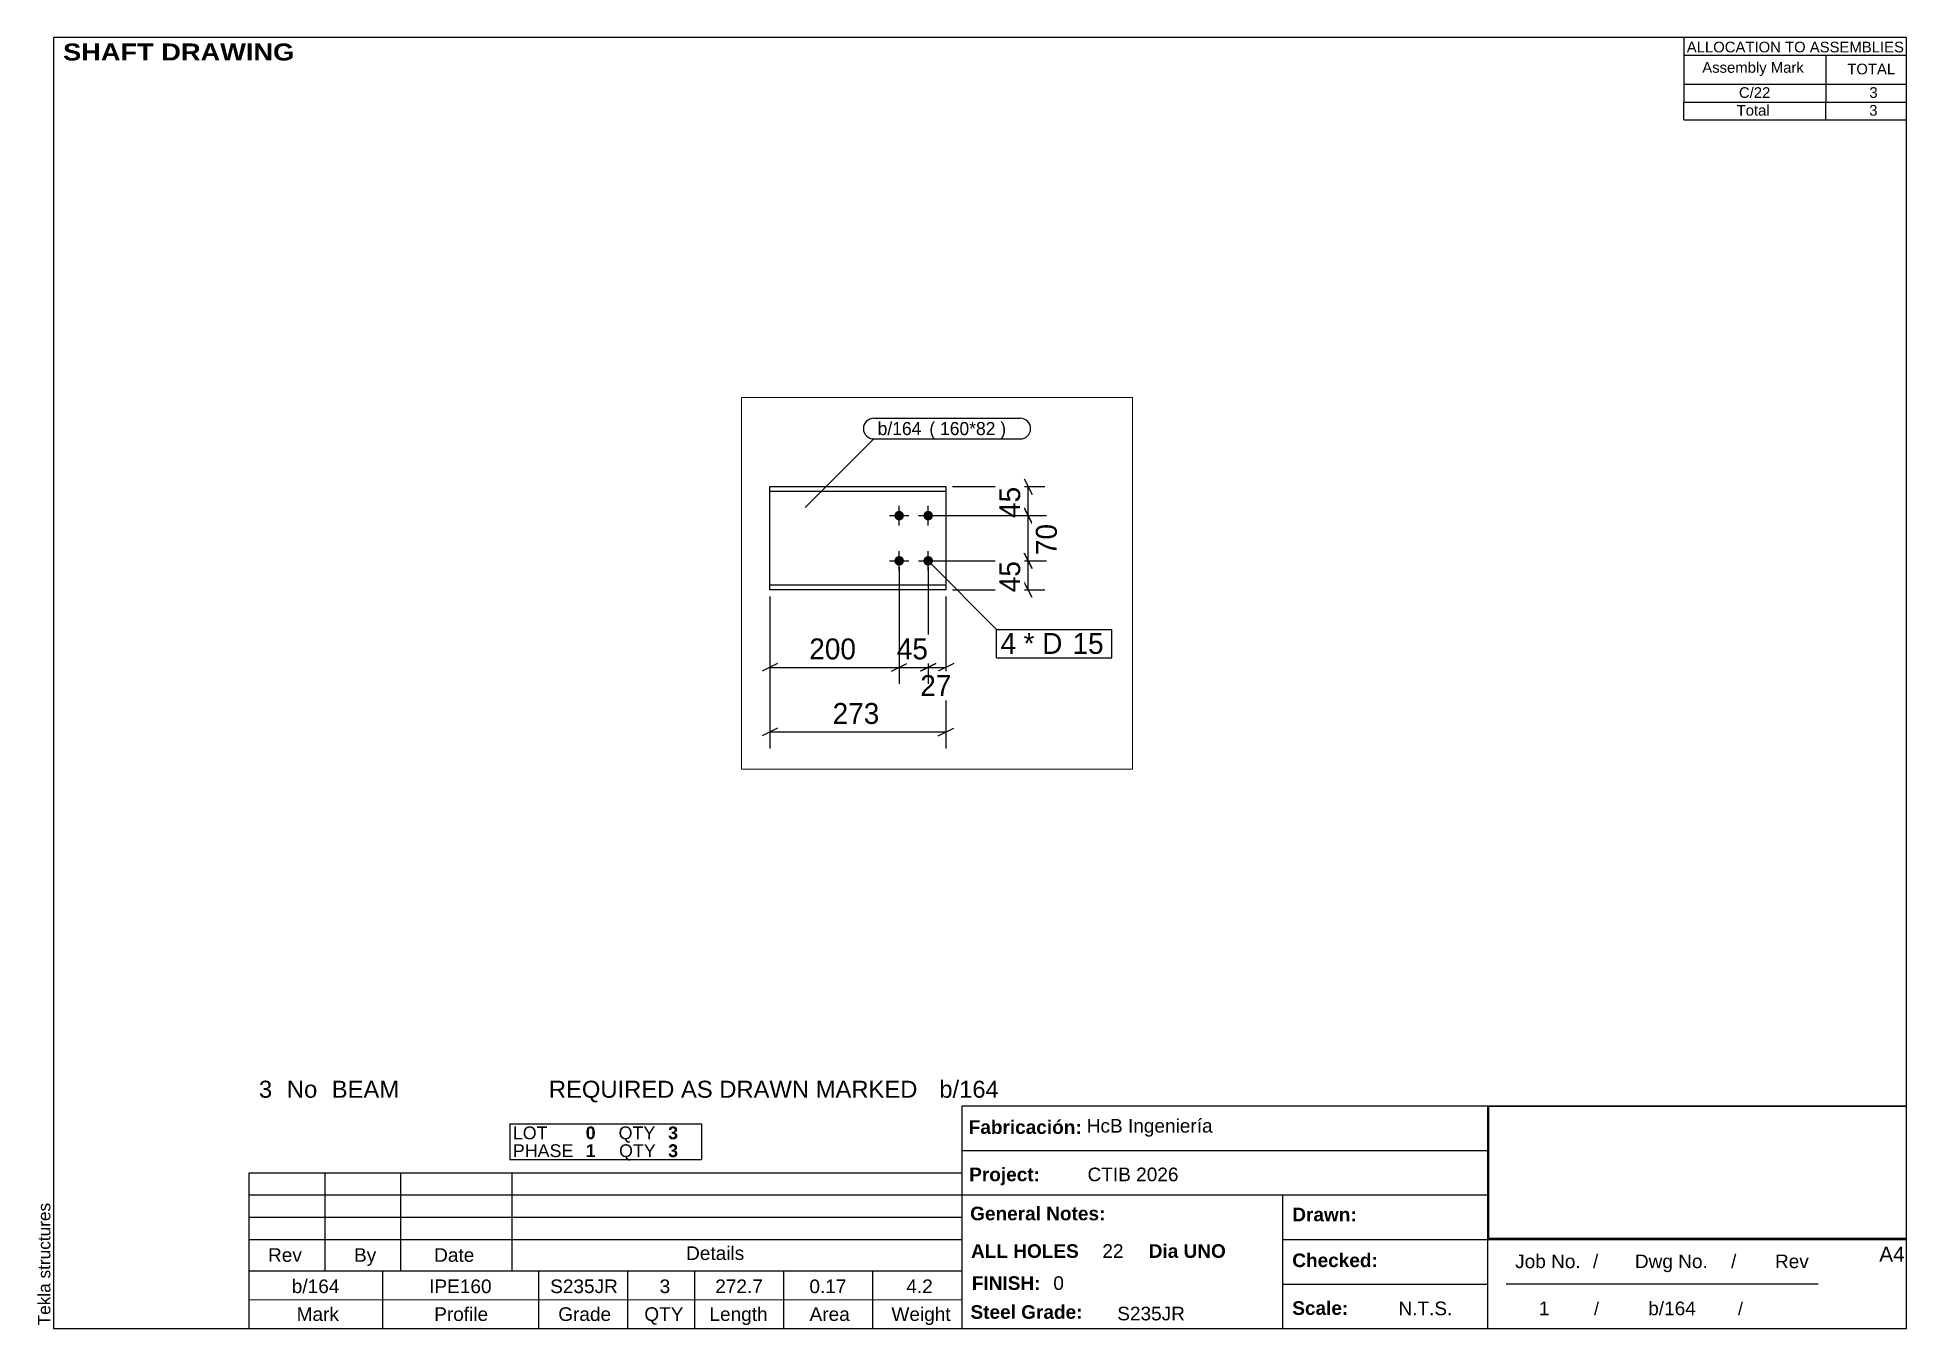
# Paper-space layout 'Layout1' of a CAD drawing. Header units: millimetres. Extents: x 2 to 292, y 5 to 205.
# The model-space entities are those that its viewports show. They can reach past a viewport. Long polylines and large blocks are cut down to what shows.
import ezdxf

# ---------------------------------------------------------------- set-up
doc = ezdxf.new("R2010")
doc.units = ezdxf.units.MM
doc.layers.add('Viewport layer', color=7, linetype='Continuous', plot=False)
doc.styles.add('Arial', font='ARIAL.TTF', dxfattribs={"height": 0.2})
doc.styles.add('Arial Black', font='ARIBLK.TTF', dxfattribs={"height": 0.2})
doc.styles.add('Arial Bold', font='ARIALBD.TTF', dxfattribs={"height": 0.2})
doc.styles.add('Comic Sans MS', font='COMIC.TTF', dxfattribs={"height": 0.2})

msp = doc.modelspace()

# ---------------------------------------------------------------- hatches: boundary and pattern name
at = {"linetype": 'Continuous'}
for points in [[(236.7, 392.6, -1), (251.7, 392.6, -1)], [(281.7, 392.6, -1), (296.7, 392.6, -1)], [(236.7, 322.6, -1), (251.7, 322.6, -1)], [(281.7, 322.6, -1), (296.7, 322.6, -1)]]:
    msp.add_hatch(color=3, dxfattribs=at).paths.add_polyline_path(points)

# ---------------------------------------------------------------- linework, layer by layer
at = {"color": 7, "linetype": 'Continuous'}
for p, q in [((44, 277.6), (44, 437.6)), ((44, 437.6), (316.7, 437.6)), ((316.7, 437.6), (316.7, 277.6)), ((316.7, 430.2), (44, 430.2)), ((316.7, 285), (44, 285)), ((316.7, 277.6), (44, 277.6)), ((573.6, 172.5), (573.6, 216.5))]:
    msp.add_line(p, q, dxfattribs=at)
at = {"color": 8, "linetype": 'Continuous'}
for p, q in [((326.7, 437.6), (469.6, 437.6)), ((438, 449.6), (450, 425.6)), ((444, 392.6), (444, 437.6)), ((299.2, 392.6), (469.6, 392.6)), ((450, 380.6), (438, 404.6)), ((299.2, 322.6), (472.4, 322.6)), ((450, 310.6), (438, 334.6)), ((244.2, 312.6), (244.2, 132)), ((289.2, 312.6), (289.2, 129.2)), ((450, 265.6), (438, 289.6)), ((44, 267.6), (44, 32)), ((44, 267.6), (44, 132)), ((316.7, 267.6), (316.7, 32)), ((316.7, 267.6), (316.7, 129.2)), ((326.7, 277.6), (469.6, 277.6)), ((56, 163.6), (32, 151.6)), ((277.2, 151.6), (301.2, 163.6)), ((289.2, 157.6), (316.7, 157.6)), ((328.7, 163.6), (304.7, 151.6)), ((56, 63.6), (32, 51.6)), ((304.7, 51.6), (328.7, 63.6)), ((44, 57.6), (316.7, 57.6))]:
    msp.add_line(p, q, dxfattribs=at)
at = {"color": 3, "linetype": 'Continuous'}
for p, q in [((244.2, 377.6), (244.2, 407.6)), ((289.2, 377.6), (289.2, 407.6)), ((229.2, 392.6), (259.2, 392.6)), ((274.2, 392.6), (304.2, 392.6)), ((229.2, 322.6), (259.2, 322.6)), ((244.2, 307.6), (244.2, 337.6)), ((274.2, 322.6), (304.2, 322.6)), ((289.2, 307.6), (289.2, 337.6))]:
    msp.add_line(p, q, dxfattribs=at)

# ---------------------------------------------------------------- wipeouts: each hides what was drawn before it
at = {"color": 0}
for points in [[(285, 517.4), (285, 537.4), (210.9, 537.4), (210.9, 517.4)], [(427.3, 178.5), (427.3, 210.5), (401.2, 210.5), (401.2, 178.5)]]:
    msp.add_wipeout(points, dxfattribs=at)

# ---------------------------------------------------------------- next in the draw order: wipeouts: each hides what was drawn before it
for points in [[(285, 517.4), (285, 537.4), (210.9, 537.4), (210.9, 517.4)], [(438, 447.6), (393.2, 447.6), (393.2, 382.6), (438, 382.6)], [(427.3, 178.5), (427.3, 210.5), (401.2, 210.5), (401.2, 178.5)], [(335.4, 106.8), (335.4, 151.6), (270.5, 151.6), (270.5, 106.8)], [(225.8, 63.6), (225.8, 108.4), (134.8, 108.4), (134.8, 63.6)]]:
    msp.add_wipeout(points, dxfattribs=at)

# ---------------------------------------------------------------- next in the draw order: linework, layer by layer
at = {"color": 7, "linetype": 'Continuous'}
for p, q in [((98.8, 405.3), (204.9, 511.4)), ((395.2, 172.5), (395.2, 216.5))]:
    msp.add_line(p, q, dxfattribs=at)
at = {"color": 8, "linetype": 'Continuous'}
for p, q in [((299.2, 392.6), (472.4, 392.6)), ((438, 404.6), (450, 380.6)), ((444, 322.6), (444, 392.6)), ((289.2, 312.6), (289.2, 132)), ((232.2, 151.6), (256.2, 163.6)), ((244.2, 157.6), (289.2, 157.6)), ((301.2, 163.6), (277.2, 151.6))]:
    msp.add_line(p, q, dxfattribs=at)
at = {"color": 7, "linetype": 'Continuous'}
msp.add_arc((204.9, 527.4), 16, 90, 270, dxfattribs=at)

# ---------------------------------------------------------------- next in the draw order: texts
at = {"color": 3, "style": 'Comic Sans MS'}
msp.add_text('45', height=32.38, rotation=90.0002, dxfattribs=at).set_placement((431.6, 389))
for s, p in [('27', (276.9, 113.2)), ('273', (141.2, 70))]:
    msp.add_text(s, height=32.38, dxfattribs=at).set_placement(p)

# ---------------------------------------------------------------- next in the draw order: wipeouts: each hides what was drawn before it
at = {"color": 0}
for points in [[(425.8, 517.4), (425.8, 537.4), (291, 537.4), (291, 517.4)], [(503.1, 178.5), (503.1, 210.5), (436.9, 210.5), (436.9, 178.5)]]:
    msp.add_wipeout(points, dxfattribs=at)

# ---------------------------------------------------------------- next in the draw order: wipeouts: each hides what was drawn before it
for points in [[(425.8, 517.4), (425.8, 537.4), (291, 537.4), (291, 517.4)], [(494.8, 390.1), (450, 390.1), (450, 325.1), (494.8, 325.1)], [(299.1, 163.6), (299.1, 208.4), (234.2, 208.4), (234.2, 163.6)], [(503.1, 178.5), (503.1, 210.5), (436.9, 210.5), (436.9, 178.5)]]:
    msp.add_wipeout(points, dxfattribs=at)

# ---------------------------------------------------------------- next in the draw order: linework, layer by layer
at = {"color": 7, "linetype": 'Continuous'}
for p, q in [((204.9, 543.4), (431.8, 543.4)), ((204.9, 511.4), (431.8, 511.4))]:
    msp.add_line(p, q, dxfattribs=at)
at = {"color": 8, "linetype": 'Continuous'}
for p, q in [((299.2, 322.6), (469.6, 322.6)), ((438, 334.6), (450, 310.6)), ((444, 277.6), (444, 322.6)), ((244.2, 312.6), (244.2, 132)), ((44, 157.6), (244.2, 157.6)), ((232.2, 151.6), (256.2, 163.6))]:
    msp.add_line(p, q, dxfattribs=at)
at = {"color": 7, "linetype": 'Continuous'}
msp.add_arc((431.8, 527.4), 16, 270, 90, dxfattribs=at)

# ---------------------------------------------------------------- next in the draw order: texts
at = {"color": 3, "style": 'Comic Sans MS'}
for s, height, p in [('b/164', 20.23, (210.9, 517.4)), ('(\xa0160*82\xa0) ', 20.234, (291, 517.4)), ('4', 32.4, (401.2, 178.5)), ('* D', 32.38, (436.9, 178.5)), ('45', 32.38, (240.6, 170))]:
    msp.add_text(s, height=height, dxfattribs=at).set_placement(p)
msp.add_text('70', height=32.38, rotation=90.0002, dxfattribs=at).set_placement((488.4, 331.5))

# ---------------------------------------------------------------- next in the draw order: wipeouts: each hides what was drawn before it
at = {"color": 0}
msp.add_wipeout([(558, 178.5), (558, 210.5), (512.7, 210.5), (512.7, 178.5)], dxfattribs=at)

# ---------------------------------------------------------------- next in the draw order: wipeouts: each hides what was drawn before it
for points in [[(438, 332.6), (393.2, 332.6), (393.2, 267.6), (438, 267.6)], [(189.6, 163.6), (189.6, 208.4), (98.6, 208.4), (98.6, 163.6)], [(558, 178.5), (558, 210.5), (512.7, 210.5), (512.7, 178.5)]]:
    msp.add_wipeout(points, dxfattribs=at)

# ---------------------------------------------------------------- next in the draw order: linework, layer by layer
at = {"color": 7, "linetype": 'Continuous'}
for p, q in [((289.2, 322.6), (395.2, 216.5)), ((395.2, 216.5), (573.6, 216.5)), ((395.2, 172.5), (573.6, 172.5))]:
    msp.add_line(p, q, dxfattribs=at)

# ---------------------------------------------------------------- next in the draw order: texts
at = {"color": 3, "style": 'Comic Sans MS'}
msp.add_text('45', height=32.38, rotation=90.0002, dxfattribs=at).set_placement((431.6, 274))
for s, p in [('200', (105, 170)), ('15', (512.7, 178.5))]:
    msp.add_text(s, height=32.38, dxfattribs=at).set_placement(p)

psp = doc.layouts.get("Layout1")

# ---------------------------------------------------------------- linework, layer by layer
at = {"color": 5, "linetype": 'Continuous'}
for p, q in [((292, 205), (5, 205)), ((5, 205), (5, 5)), ((292, 5), (292, 205)), ((5, 5), (292, 5))]:
    psp.add_line(p, q, dxfattribs=at)
at = {"color": 7, "linetype": 'Continuous'}
for p, q in [((257.51, 205), (257.51, 197.75)), ((257.57, 202.24), (292, 202.24)), ((279.49, 202.24), (279.49, 197.75)), ((257.51, 197.75), (257.51, 195)), ((257.57, 197.75), (292, 197.75)), ((279.49, 197.75), (279.49, 195)), ((257.51, 192.23), (257.51, 194.99)), ((257.54, 194.99), (292, 194.99)), ((279.49, 192.23), (279.49, 194.99)), ((257.51, 192.23), (292, 192.23)), ((145.72, 5), (145.72, 39.5)), ((145.75, 39.5), (292, 39.5)), ((227.14, 5), (227.14, 39.5)), ((75.68, 36.74), (105.35, 36.74)), ((75.68, 36.74), (75.68, 33.98)), ((105.35, 36.74), (105.35, 33.98)), ((75.68, 33.98), (75.68, 31.22)), ((105.35, 33.98), (105.35, 31.22)), ((145.72, 32.6), (227.14, 32.6)), ((35.31, 13.97), (35.31, 29.15)), ((35.31, 29.15), (145.71, 29.15)), ((47.04, 13.97), (47.04, 29.15)), ((58.77, 13.97), (58.77, 29.15)), ((75.68, 31.22), (105.35, 31.22)), ((76.02, 13.97), (76.02, 29.15)), ((145.71, 13.97), (145.71, 29.15)), ((35.31, 25.7), (145.71, 25.7)), ((145.72, 25.7), (227.14, 25.7)), ((195.4, 5), (195.4, 25.7)), ((35.31, 22.25), (145.71, 22.25)), ((35.31, 18.8), (145.71, 18.8)), ((195.4, 18.8), (292, 18.8)), ((35.31, 13.96), (145.71, 13.97)), ((35.31, 9.49), (35.31, 13.96)), ((56.01, 9.49), (56.01, 13.97)), ((80.16, 9.49), (80.16, 13.97)), ((93.96, 9.49), (93.96, 13.97)), ((104.31, 9.49), (104.31, 13.97)), ((118.11, 9.49), (118.11, 13.97)), ((131.91, 9.49), (131.91, 13.97)), ((195.4, 11.9), (227.14, 11.9)), ((229.99, 11.92), (278.29, 11.92)), ((35.31, 9.48), (145.72, 9.49)), ((35.31, 5), (35.31, 9.48)), ((56.01, 5), (56.01, 9.48)), ((80.16, 5), (80.16, 9.48)), ((93.96, 5), (93.96, 9.48)), ((104.31, 5), (104.31, 9.48)), ((118.11, 5), (118.11, 9.48)), ((131.91, 5), (131.91, 9.48))]:
    psp.add_line(p, q, dxfattribs=at)
at = {"color": 2, "linetype": 'Continuous'}
for p, q in [((227.28, 39.46), (291.86, 39.46)), ((227.29, 19.02), (227.29, 39.46)), ((291.96, 19.03), (291.96, 39.47)), ((227.28, 19.03), (291.86, 19.03))]:
    psp.add_line(p, q, dxfattribs=at)

# ---------------------------------------------------------------- texts
at = {"color": 7}
for s, height, style, p in [(' SHAFT DRAWING', 2.6342, 'Arial Black', (5.3, 201.42)), ('ALLOCATION TO ASSEMBLIES', 1.6475, 'Arial', (257.95, 202.68)), ('Assembly Mark', 1.6475, 'Arial', (260.35, 199.52)), ('TOTAL', 1.648, 'Arial', (282.81, 199.28)), ('3', 2.64, 'Arial', (36.8, 40.76)), ('REQUIRED AS DRAWN MARKED', 2.636, 'Arial', (81.71, 40.76)), ('b/164', 2.636, 'Arial', (142.18, 40.76)), ('No', 2.636, 'Arial', (41.13, 40.76)), ('BEAM', 2.636, 'Arial', (48.08, 40.76)), ('b/164', 2.109, 'Arial', (41.89, 10.5)), ('IPE160', 2.109, 'Arial', (63.17, 10.5)), ('S235JR', 2.109, 'Arial', (81.91, 10.5)), ('3', 2.11, 'Arial', (98.86, 10.5)), ('272.7', 2.109, 'Arial', (107.48, 10.5)), ('0.17', 2.109, 'Arial', (122.06, 10.5)), ('4.2', 2.109, 'Arial', (137.07, 10.5)), ('FINISH:', 2.107, 'Arial Bold', (147.22, 11)), ('0', 2.11, 'Arial', (159.84, 11))]:
    psp.add_text(s, height=height, dxfattribs=dict(at, style=style)).set_placement(p)
at = {"color": 7, "linetype": 'Continuous'}
for s, height, style, p in [('C/22', 1.648, 'Arial', (266.03, 195.63)), ('3', 1.65, 'Arial', (286.23, 195.63)), ('Total', 1.648, 'Arial', (265.67, 192.88)), ('3', 1.65, 'Arial', (286.21, 192.88)), ('LOT', 1.977, 'Arial', (76.13, 34.33)), ('0', 1.98, 'Arial Bold', (87.41, 34.33)), ('QTY', 1.977, 'Arial', (92.51, 34.33)), ('3', 1.98, 'Arial Bold', (100.18, 34.33)), ('Fabricación:', 2.1074, 'Arial Bold', (146.73, 35.16)), ('HcB Ingeniería', 2.1088, 'Arial', (165.02, 35.36)), ('PHASE', 1.977, 'Arial', (76.13, 31.57)), ('1', 1.98, 'Arial Bold', (87.41, 31.57)), ('QTY', 1.977, 'Arial', (92.58, 31.57)), ('3', 1.98, 'Arial Bold', (100.18, 31.57)), ('Project:', 2.107, 'Arial Bold', (146.81, 27.83)), ('CTIB 2026', 2.109, 'Arial', (165.14, 27.83)), ('General Notes:', 2.1074, 'Arial Bold', (146.96, 21.78)), ('Drawn:', 2.107, 'Arial Bold', (196.85, 21.62)), ('Rev', 2.109, 'Arial', (38.21, 15.35)), ('By', 2.109, 'Arial', (51.53, 15.35)), ('Date', 2.109, 'Arial', (63.94, 15.35)), ('Details', 2.109, 'Arial', (102.96, 15.63)), ('ALL HOLES', 2.107, 'Arial Bold', (147.1, 15.96)), ('22', 2.109, 'Arial', (167.43, 15.96)), ('Dia UNO', 2.107, 'Arial Bold', (174.62, 15.96)), ('A4', 2.307, 'Arial', (287.76, 15.38)), ('Checked:', 2.107, 'Arial Bold', (196.85, 14.53)), ('Job No.', 2.109, 'Arial', (231.37, 14.37)), ('/', 2.11, 'Arial', (243.42, 14.37)), ('Dwg No.', 2.109, 'Arial', (249.91, 14.37)), ('/', 2.11, 'Arial', (264.81, 14.37)), ('Rev', 2.109, 'Arial', (271.61, 14.37)), ('Steel Grade:', 2.1074, 'Arial Bold', (147.01, 6.52)), ('Scale:', 2.107, 'Arial Bold', (196.85, 7.13)), ('N.T.S.', 2.109, 'Arial', (213.29, 7.08)), ('1', 2.11, 'Arial', (235.04, 7.08)), ('/', 1.98, 'Arial', (243.58, 7.08)), ('b/164', 2.109, 'Arial', (251.98, 7.08)), ('/', 1.98, 'Arial', (265.88, 7.08)), ('Mark', 2.109, 'Arial', (42.64, 6.19)), ('Profile', 2.109, 'Arial', (63.95, 6.19)), ('Grade', 2.109, 'Arial', (83.16, 6.19)), ('QTY', 2.109, 'Arial', (96.49, 6.19)), ('Length', 2.109, 'Arial', (106.58, 6.19)), ('Area', 2.109, 'Arial', (122.09, 6.19)), ('Weight', 2.109, 'Arial', (134.77, 6.19)), ('S235JR', 2.109, 'Arial', (169.74, 6.28))]:
    psp.add_text(s, height=height, dxfattribs=dict(at, style=style)).set_placement(p)
at = {"color": 174, "linetype": 'Continuous', "style": 'Arial'}
psp.add_text('Tekla structures', height=1.9102, rotation=90, dxfattribs=at).set_placement((4.5, 5.5))

# ---------------------------------------------------------------- viewports
at = {"layer": 'Viewport layer', "view_target_point": (302.79, 287.69)}
psp.add_viewport(center=(141.82, 120.43), size=(60.56, 57.5371), view_center_point=(0, 0), view_height=575.371, dxfattribs=at)

doc.saveas('drawing.dxf')
